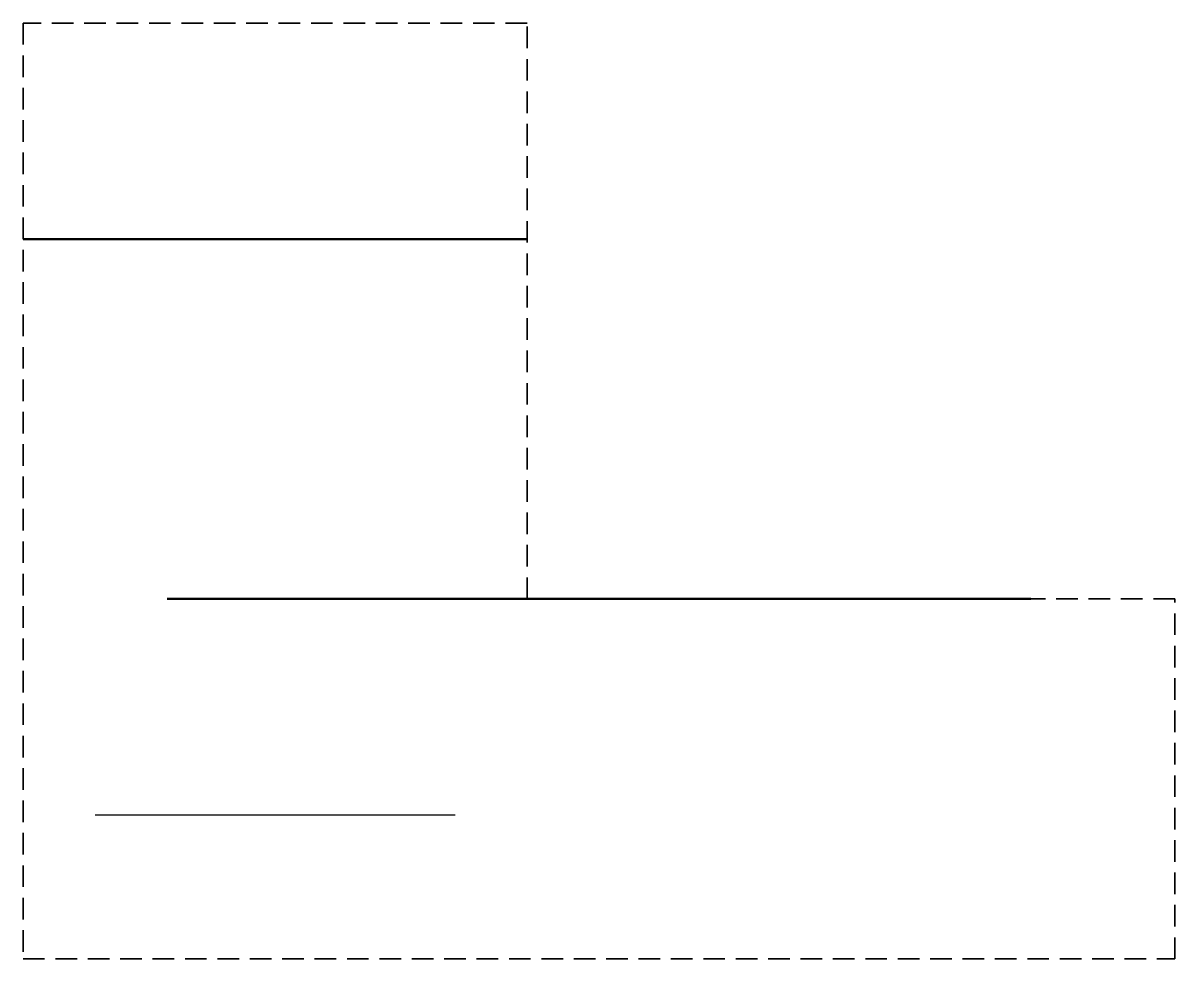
# Paper-space layout 'Original inactive polygon' of a CAD drawing. Header units: millimetres. Extents: x 40 to 200, y 30 to 160.
# The model-space entities are those that its viewports show. They can reach past a viewport. Long polylines and large blocks are cut down to what shows.
import ezdxf

# ---------------------------------------------------------------- set-up
doc = ezdxf.new("R2010")
doc.units = ezdxf.units.MM
doc.linetypes.add('HIDDEN', pattern=[4.5, 3, -1.5])
for name, color, linetype, lineweight, true_color in [('Green ruler', 7, 'CONTINUOUS', 25, 0x00aa00), ('Orange notch', 7, 'CONTINUOUS', 50, 0xff8800), ('Paper blue', 7, 'CONTINUOUS', 25, 0x0000dd), ('Red ruler', 7, 'CONTINUOUS', 50, 0xdd2222)]:
    doc.layers.add(name, color=color, linetype=linetype, lineweight=lineweight, true_color=true_color)

msp = doc.modelspace()

# ---------------------------------------------------------------- linework, layer by layer
at = {"layer": 'Green ruler'}
msp.add_line((-700, -450), (-200, -450), dxfattribs=at)
at = {"layer": 'Orange notch'}
msp.add_circle((400, 350), 20, dxfattribs=at)
at = {"layer": 'Red ruler'}
for p, q in [((-900, 350), (900, 350)), ((-600, -150), (600, -150))]:
    msp.add_line(p, q, dxfattribs=at)

psp = doc.layouts.new('Original inactive polygon')

# ---------------------------------------------------------------- linework, layer by layer
at = {"layer": 'Paper blue', "linetype": 'HIDDEN', "lineweight": 35, "true_color": 0x336699}
psp.add_lwpolyline([(40, 30), (200, 30), (200, 80), (110, 80), (110, 160), (40, 160)], close=True, dxfattribs=at)

# ---------------------------------------------------------------- viewports
vp = psp.add_viewport(center=(120, 95), size=(160, 130), view_center_point=(0, 0), view_height=1300, dxfattribs=at)
vp.dxf.flags = 0x10000  # cut along an outline
vp.dxf.clipping_boundary_handle = psp.add_lwpolyline([(40, 30), (200, 30), (200, 80), (110, 80), (110, 160), (40, 160)], format="xyb", close=True, dxfattribs={"invisible": 1}).dxf.handle

doc.saveas('drawing.dxf')
